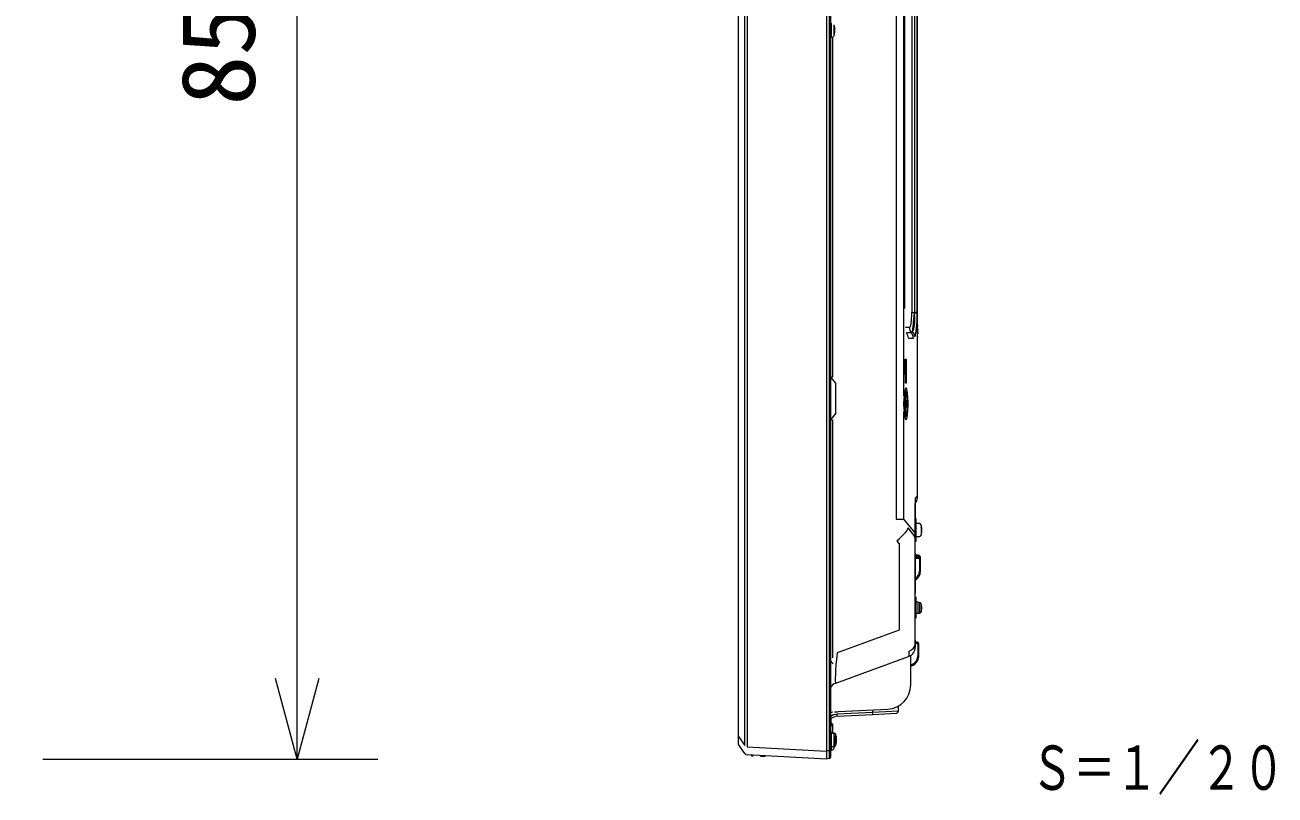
# Model space of a CAD drawing. Units: millimetres, scale not verified. Extents: x -63 to 62, y -56 to 57.
# Drawn here: x 15.77 to 46.8, y -7.01 to 12.11 of the extents above; entities that cross this region are included whole.
import ezdxf
from ezdxf.enums import TextEntityAlignment as Align

# ---------------------------------------------------------------- set-up
doc = ezdxf.new("R2010")
doc.units = ezdxf.units.MM
doc.header["$LTSCALE"] = 0.125
doc.header["$PDMODE"] = 32
doc.header["$PDSIZE"] = 0.025
for name, color, linetype, lineweight in [('0-0_0', 7, 'Continuous', 18), ('0-4_GAIKEI', 1, 'Continuous', 18), ('0-6_SUNPO', 7, 'Continuous', 18)]:
    doc.layers.add(name, color=color, linetype=linetype, lineweight=lineweight)
doc.layers.add('0-1_DEFPOINTS', color=7, linetype='Continuous')
doc.styles.add('ＭＳ ゴシック', font='')
doc.styles.get('ＭＳ ゴシック').set_extended_font_data('MS Gothic')

# ---------------------------------------------------------------- blocks, each defined once
blk = doc.blocks.new('_OPEN30')
at = {"layer": '0-0_0'}
blk.add_line((0, 0), (-1, 0), dxfattribs=at)
blk.add_lwpolyline([(-1, 0.26795), (0, 0), (-1, -0.26795)], dxfattribs=at)
blk = doc.blocks.new('D5')
at = {"layer": '0-1_DEFPOINTS'}
for p in [(7.0179, 31.3976), (15.3296, 31.3976), (7.0179, -4.8024)]:
    blk.add_point(p, dxfattribs=at)
at = {"layer": '0-6_SUNPO'}
for p, q in [((9.0179, 31.3976), (17.3296, 31.3976)), ((15.3296, -2.8024), (15.3296, 29.3976)), ((9.0179, -4.8024), (17.3296, -4.8024))]:
    blk.add_line(p, q, dxfattribs=at)
at = {"layer": '0-6_SUNPO', "xscale": 2, "yscale": 2}
for p, rotation in [((15.3296, 31.3976), 90), ((15.3296, -4.8024), 270)]:
    blk.add_blockref('_OPEN30', p, dxfattribs=dict(at, rotation=rotation))
at = {"layer": '0-6_SUNPO', "style": 'ＭＳ ゴシック'}
blk.add_text('852', height=1.833, rotation=90, dxfattribs=at).set_placement((14.8296, 11.4226), align=Align.BOTTOM_LEFT)

msp = doc.modelspace()

# ---------------------------------------------------------------- linework, layer by layer
at = {"layer": '0-4_GAIKEI'}
for p, q in [((35.6605, 30.0843), (35.6605, -5.9155)), ((35.7378, -5.8992), (35.7378, 29.8678)), ((33.693, 29.781), (33.693, -5.8124)), ((37.9181, 25.869), (37.9181, 0.4096)), ((37.3906, 22.0926), (37.3906, -0.1614)), ((37.5866, 2.908), (37.5866, 20.9854)), ((37.602, 19.8947), (37.602, 5.0761)), ((37.7811, 19.9934), (37.7811, 4.9775)), ((37.8492, 19.9934), (37.8492, 4.9775)), ((37.9173, 4.9775), (37.9173, 19.9934)), ((35.7922, 11.8089), (35.7922, 12.1597)), ((35.8546, 11.8554), (35.8546, 12.1132)), ((35.7607, 11.8089), (35.7922, 11.8089)), ((35.8213, 3.3789), (35.8213, 11.8158)), ((37.602, 5.0761), (37.604, 5.0761)), ((37.9173, 4.9775), (37.8492, 4.9775)), ((37.9173, 4.9565), (37.9173, 4.9775)), ((37.9205, 4.8466), (37.9205, 4.857)), ((37.9205, 4.6776), (37.9205, 4.8466)), ((37.9205, 4.6776), (37.9205, 4.8466)), ((37.9255, 4.4337), (37.9255, 4.6635)), ((37.7213, 4.6016), (37.6257, 4.6016)), ((37.649, 4.4691), (37.6474, 4.4692)), ((37.7709, 4.4691), (37.649, 4.4691)), ((37.9205, 4.427), (37.9255, 4.4337)), ((37.9205, 4.3387), (37.9255, 4.3528)), ((37.9255, 4.3528), (37.9255, 4.4337)), ((37.9339, 4.6358), (37.9322, 4.6349)), ((37.9335, 4.5492), (37.9322, 4.5553)), ((37.9432, 4.5553), (37.9322, 4.5553)), ((37.9322, 4.461), (37.9335, 4.4672)), ((37.9322, 4.461), (37.9418, 4.461)), ((37.9344, 4.3804), (37.9322, 4.3815)), ((37.9339, 4.6358), (37.9344, 4.636)), ((37.9341, 4.6359), (37.9344, 4.636)), ((37.9344, 4.636), (37.9344, 4.636)), ((37.9344, 4.3804), (37.9344, 4.3804)), ((37.9418, 4.461), (37.9432, 4.461)), ((37.9443, 4.4603), (37.9432, 4.461)), ((37.6986, 4.3365), (37.8205, 4.3365)), ((37.9205, 0.4583), (37.9205, 4.3387)), ((37.6203, 3.4658), (37.6426, 3.4658)), ((35.7607, 3.3699), (35.8965, 3.2069)), ((35.8965, 2.4719), (35.8965, 3.2069)), ((37.622, 3.3656), (37.6409, 3.3656)), ((37.6454, 2.9371), (37.6156, 2.9371)), ((37.5866, -0.1614), (37.5866, 2.5002)), ((37.9255, 2.7542), (37.9205, 2.7542)), ((37.9255, 1.8021), (37.9255, 2.7542)), ((35.8965, 2.4719), (35.7607, 2.3089)), ((35.8213, -3.5987), (35.8213, 2.2999)), ((37.6156, 2.4711), (37.6454, 2.4711)), ((37.9255, 1.8021), (37.9205, 1.8021)), ((37.9255, 0.5493), (37.9255, 1.8021)), ((37.9181, 0.4096), (37.8655, 0.3654)), ((37.8655, 0.3654), (37.8655, -0.4937)), ((37.9255, 0.5493), (37.9205, 0.5493)), ((37.9205, 0.4583), (37.9205, 0.5493)), ((37.9205, 0.4537), (37.9205, 0.4583)), ((37.3906, -0.1614), (37.5866, -0.1614)), ((37.8655, -0.4937), (37.5866, -0.1614)), ((37.893, -0.1523), (37.8679, -0.1523)), ((37.893, -0.2024), (37.8679, -0.2024)), ((37.893, -0.2024), (37.893, -0.1523)), ((37.928, -0.2676), (37.893, -0.2676)), ((37.9705, -0.2688), (37.928, -0.265)), ((38.0142, -0.3047), (38.0142, -0.3548)), ((37.8093, -0.5208), (37.6876, -0.3758)), ((37.8093, -0.5208), (37.8101, -0.5228)), ((37.8655, -0.4937), (37.8679, -0.4937)), ((37.893, -0.5883), (37.928, -0.5883)), ((37.928, -0.5908), (37.9705, -0.5871)), ((38.0142, -0.3548), (38.0142, -0.5512)), ((37.4079, -0.6979), (37.471, -0.7731)), ((37.471, -0.7731), (37.471, -2.9113)), ((37.8679, -0.6824), (37.8679, -0.6819)), ((37.8729, -1.0042), (37.8679, -1.0042)), ((37.8729, -2.0065), (37.8729, -1.0042)), ((37.9442, -1.0543), (37.8729, -1.0543)), ((37.9442, -1.1044), (37.8729, -1.1044)), ((37.9455, -1.0543), (37.9442, -1.0543)), ((37.9455, -1.1044), (37.9442, -1.1044)), ((37.9693, -1.1044), (37.9943, -1.1044)), ((37.9693, -1.1044), (37.9693, -1.1104)), ((37.9693, -1.1545), (37.9693, -1.4507)), ((37.9693, -1.1545), (37.9943, -1.1545)), ((37.9943, -1.1044), (37.9957, -1.1044)), ((37.9943, -1.1429), (37.9943, -1.1044)), ((37.9943, -1.1545), (37.9957, -1.1545)), ((37.9943, -1.4507), (37.9943, -1.1545)), ((37.9957, -1.1545), (37.9957, -1.1044)), ((37.9693, -1.4507), (37.9943, -1.4507)), ((37.8729, -2.0065), (37.8679, -2.0065)), ((37.893, -2.1067), (37.8679, -2.1067)), ((37.928, -2.2219), (37.893, -2.2219)), ((37.9705, -2.2232), (37.928, -2.2194)), ((37.928, -2.2194), (37.928, -2.4951)), ((37.9705, -2.2232), (37.9705, -2.4913)), ((38.0142, -2.259), (38.0142, -2.4554)), ((37.893, -2.4926), (37.928, -2.4926)), ((37.928, -2.4951), (37.9705, -2.4913)), ((37.471, -2.9113), (35.9266, -3.4734)), ((37.8679, -3.159), (37.8679, -3.0087)), ((37.8679, -3.2092), (37.8454, -3.2092)), ((37.8679, -3.159), (37.8679, -3.2092)), ((37.9041, -3.2092), (37.8679, -3.2092)), ((37.9054, -3.2092), (37.9041, -3.2092)), ((37.9292, -3.2593), (37.9542, -3.2593)), ((37.9542, -3.2593), (37.9556, -3.2593)), ((37.9556, -3.5554), (37.9556, -3.2593)), ((35.7774, -3.6935), (35.7603, -3.7379)), ((35.7774, -3.6935), (35.7607, -3.6935)), ((35.893, -4.2287), (37.703, -3.5698)), ((37.9542, -3.5554), (37.9556, -3.5554)), ((37.8053, -3.7559), (37.7552, -3.781)), ((37.7552, -3.809), (37.8165, -3.7783)), ((37.7552, -3.8105), (37.8171, -3.7795)), ((37.8053, -3.7559), (37.8165, -3.7783)), ((37.8165, -3.7783), (37.8171, -3.7795)), ((36.809, -4.9548), (35.9296, -5.0009)), ((36.809, -4.9548), (35.9296, -5.0009)), ((36.8101, -4.8934), (36.809, -4.9548)), ((36.8101, -4.8934), (36.809, -4.9548)), ((37.4497, -4.9247), (36.809, -4.9548)), ((37.4497, -4.9247), (36.809, -4.9548)), ((35.7692, -5.1155), (35.7692, -5.3119)), ((35.8093, -5.2508), (35.8093, -5.4472)), ((35.9296, -5.0009), (35.9296, -5.0009)), ((35.9296, -5.0009), (35.9296, -5.0009)), ((35.9314, -5.0509), (36.8108, -5.0049)), ((35.9314, -5.0509), (36.8108, -5.0049)), ((36.8108, -5.0049), (37.4022, -4.9739)), ((36.8108, -5.0049), (37.4022, -4.9739)), ((33.4793, -5.5545), (33.4705, -5.5545)), ((35.7922, -5.4642), (35.7607, -5.4642)), ((35.7655, -5.321), (35.7655, -5.4642)), ((35.7922, -5.815), (35.7922, -5.4642)), ((35.8323, -5.4642), (35.8005, -5.4642)), ((35.8323, -5.478), (35.8323, -5.4642)), ((35.8546, -5.7685), (35.8546, -5.5108)), ((35.8947, -5.7685), (35.8947, -5.5108)), ((33.693, -5.8124), (35.6605, -5.9155)), ((35.7607, -5.815), (35.7922, -5.815)), ((35.8546, -5.8437), (35.8546, -5.7685)), ((34.0228, -6.0299), (34.024, -6.0433)), ((35.6605, -5.906), (35.7378, -5.8992)), ((35.6605, -5.9155), (35.6605, -6.1157)), ((35.7378, -5.8992), (35.7607, -5.8992))]:
    msp.add_line(p, q, dxfattribs=at)
at = {"layer": '0-4_GAIKEI', "color": 7}
for p, q in [((35.7607, 30.0426), (35.7607, -6.0739)), ((37.9205, 0.3629), (37.9205, 25.8836)), ((37.8679, -0.4937), (37.8679, 0.2275)), ((37.8679, -3.248), (37.8679, -0.4937)), ((37.8679, -3.248), (37.8679, -3.3344)), ((37.7552, -4.2732), (37.7552, -3.5437)), ((35.8612, -4.9431), (35.9356, -4.9392)), ((35.8612, -4.9432), (35.8613, -4.9432)), ((35.9356, -4.9392), (35.9656, -4.9376)), ((35.9656, -4.9376), (37.1853, -4.8737)), ((33.635, -5.98), (33.4793, -5.7526)), ((35.6605, -6.1157), (33.693, -6.0126)), ((35.7378, -6.0989), (35.6605, -6.1057))]:
    msp.add_line(p, q, dxfattribs=at)
msp.add_lwpolyline([(33.4705, 29.693), (33.4705, -5.5545), (33.4705, -5.7243)], dxfattribs=at)
at = {"layer": '0-4_GAIKEI'}
for points in [[(33.4793, -5.5545), (33.635, -5.7818), (33.635, 29.7504)], [(37.604, 5.0761), (37.604, 19.8947), (37.602, 19.8947)], [(37.9205, 4.857), (37.9205, 5.4883), (37.9205, 5.4884)], [(37.7811, 4.9775), (37.8492, 4.9775), (37.8492, 4.9603)], [(37.9255, 4.6635), (37.9255, 4.6635), (37.9205, 4.6776)], [(37.8811, 0.2613), (37.8811, 0.2613), (37.8811, 0.2626)], [(37.8679, -0.7035), (37.893, -0.7035), (37.893, -0.2024)], [(37.8729, -1.0794), (37.9442, -1.0794), (37.9442, -1.0543)], [(37.8729, -1.1295), (37.9442, -1.1295), (37.9442, -1.1044)], [(37.9943, -1.4507), (37.9957, -1.4507), (37.9957, -1.1545)], [(37.8679, -2.6078), (37.893, -2.6078), (37.893, -2.1067)], [(37.8679, -3.2342), (37.9041, -3.2342), (37.9041, -3.2092)], [(37.9292, -3.2593), (37.9292, -3.5554), (37.9542, -3.5554), (37.9542, -3.2593)], [(37.4497, -4.9247), (37.452, -4.7956), (37.452, -4.7954)], [(37.4497, -4.9247), (37.452, -4.7956), (37.452, -4.7954)], [(35.7607, -5.8902), (35.7922, -5.8902), (35.7922, -5.815)], [(34.024, -6.0433), (34.1449, -6.0443), (34.1456, -6.0363)]]:
    msp.add_lwpolyline(points, dxfattribs=at)
msp.add_lwpolyline([(37.6203, 3.8166), (37.6426, 3.8166), (37.6426, 3.4658), (37.6409, 3.3656), (37.6409, 3.2153), (37.622, 3.2153), (37.622, 3.3656), (37.6203, 3.4658)], close=True, dxfattribs=at)
for centre, radius, start, end in [((35.4224, 11.9843), 0.451, 0, 16.60155), ((35.7922, 11.8741), 0.0651, 270, 343.39845), ((35.4224, 11.9843), 0.451, 343.39845, 0), ((37.5017, 4.5125), 0.45, 15.90049, 19.61497), ((37.5017, 4.5039), 0.45, 340.38503, 344.09951), ((37.4253, 4.5082), 0.5091, 354.68726, 5.31274), ((37.4281, 4.5082), 0.507, 355.31551, 4.61317), ((37.9232, 4.5533), 0.0202, 303.52083, 5.86371), ((37.9151, 4.6305), 0.0201, 345.78803, 15.96974), ((35.1664, 2.8994), 0.7768, 36.34668, 40.08841), ((35.1687, 2.7776), 0.7739, 319.9043, 323.66054), ((37.918, 0.2275), 0.0501, 137.51896, 180), ((37.9661, -0.3187), 0.0501, 16.25703, 85), ((37.6775, -0.4029), 0.3508, 0, 16.25703), ((37.9661, -0.5371), 0.0501, 275, 343.74297), ((37.6775, -0.453), 0.3508, 0, 16.25703), ((37.6775, -0.453), 0.3508, 343.74297, 0), ((37.6775, -0.4029), 0.3508, 355.90396, 360), ((37.9442, -1.1044), 0.0501, 0, 90), ((37.9442, -1.1545), 0.0501, 0, 90), ((37.7451, -1.4507), 0.2506, 300.66383, 0), ((37.7451, -1.4507), 0.2242, 304.75533, 0), ((37.7451, -1.4507), 0.2492, 300.8524, 0), ((37.9661, -2.2731), 0.0501, 16.25703, 85), ((37.9661, -2.4414), 0.0501, 275, 343.74297), ((37.6775, -2.3572), 0.3508, 0, 16.25703), ((37.6775, -2.3572), 0.3508, 343.74297, 0), ((37.9041, -3.2593), 0.0501, 0, 90), ((37.705, -3.5554), 0.2242, 296.56505, 0), ((37.705, -3.5554), 0.2492, 296.56505, 0), ((37.705, -3.5554), 0.2506, 296.56505, 0), ((35.9787, -4.4641), 0.2506, 110, 150.45864), ((37.3996, -4.9238), 0.0501, 273, 359), ((37.3996, -4.9238), 0.0501, 273, 359), ((37.1556, -4.2761), 0.5979, 299.73245, 304.64294), ((35.9454, -5.3012), 0.3007, 93, 127.89524), ((35.9454, -5.3012), 0.3007, 93, 127.89524), ((35.7211, -5.1295), 0.0501, 16.25703, 37.82319), ((35.4324, -5.2137), 0.3508, 0, 16.25703), ((35.4324, -5.2137), 0.3508, 343.74297, 0), ((35.9445, -5.3012), 0.2506, 93, 133.91964), ((35.9445, -5.3012), 0.2506, 93, 133.91964), ((35.7612, -5.2648), 0.0501, 16.25703, 63.96961), ((35.4725, -5.349), 0.3508, 0, 16.25703), ((35.7211, -5.2978), 0.0501, 322.17681, 343.74297), ((35.7922, -5.5294), 0.0651, 16.60155, 90), ((35.7612, -5.4331), 0.0501, 320.95555, 343.74297), ((35.4725, -5.349), 0.3508, 343.74297, 0), ((35.8323, -5.5294), 0.0651, 16.60155, 90), ((35.4224, -5.6396), 0.451, 0, 16.60155), ((35.4625, -5.6396), 0.451, 0, 16.60155), ((35.7211, -5.799), 0.0501, 322.17681, 341.31776), ((35.7922, -5.7499), 0.0651, 270, 343.39845), ((35.7922, -5.825), 0.0651, 270, 343.39845), ((35.4224, -5.6396), 0.451, 343.39845, 0), ((35.4224, -5.7148), 0.451, 343.39845, 0), ((35.8323, -5.7499), 0.0651, 299.07135, 343.39845), ((35.4224, -5.7148), 0.451, 0, 4.78019), ((35.4625, -5.6396), 0.451, 343.39845, 0), ((33.8213, -6.0153), 0.0251, 186.18273, 347.81727)]:
    msp.add_arc(centre, radius, start, end, dxfattribs=at)
at = {"layer": '0-4_GAIKEI', "color": 7}
for centre, radius, start, end in [((37.7702, 0.3629), 0.1503, 317.51896, 0), ((37.918, 0.2275), 0.0501, 137.51889, 180), ((37.6173, -3.3344), 0.2506, 290, 0), ((37.1538, -4.2732), 0.6014, 273, 0), ((35.8734, -5.1934), 0.2506, 101.14893, 116.74368), ((33.5206, -5.7243), 0.0501, 180, 214.40012), ((33.697, -5.9375), 0.0752, 214.40012, 267), ((35.7356, -6.0739), 0.0251, 275, 360)]:
    msp.add_arc(centre, radius, start, end, dxfattribs=at)
at = {"layer": '0-4_GAIKEI'}
for centre, major_axis, ratio, start_param, end_param in [((37.6665, 5.3212), (-0.0559, 0.7195), 0.139155, 3.1307917, 4.2035711), ((37.5208, 5.5735), (-0.2514, 1.0914), 0.203438, 3.2821161, 4.0695996), ((37.865, 5.3212), (0.0748, 0.8771), 0.018565, 3.5023534, 4.2898369), ((37.7188, 4.9565), (-0.2004, 0.0008), 0.027999, 3.2812741, 4.0040084), ((37.7193, 5.5735), (-0.0965, 1.2429), 0.139155, 3.3946381, 4.1821216), ((37.7978, 4.6016), (0, 0.2004), 0.990268, 2.277208, 2.2935306), ((37.5001, 4.3365), (0, 0.2004), 0.990268, 4.712389, 5.4351232), ((37.9198, 4.6016), (0, 0.2004), 0.990268, 1.5707963, 2.2935306), ((37.622, 4.3365), (0, 0.2004), 0.990268, 4.712389, 5.4351232), ((37.6575, 4.3736), (-0.1833, 0.081), 0.94456, 3.5793068, 4.302041), ((35.8318, 3.3789), (0.0439, 0.0242), 0.102303, 1.7537712, 2.6424816), ((37.6341, 2.7041), (0, 0.3973), 0.139173, 2.1096747, 7.3151032), ((37.6107, 2.7041), (0, 0.228), 0.139173, 0.7114082, 2.4392039), ((37.6156, 2.7041), (0, -0.233), 0.139173, 3.1415927, 6.2831853), ((37.4378, 2.908), (-0.1498, 0.0125), 0.508179, 3.1414659, 3.3038984), ((37.4378, 2.908), (-0.1498, 0.0125), 0.508179, 3.1363282, 3.1414659), ((37.6098, 2.7041), (0, 0.2893), 0.139173, 5.6490849, 6.6067265), ((37.6195, 2.7041), (0, 0.3325), 0.139173, 5.4761865, 6.5799762), ((37.6454, 2.7041), (0, 0.233), 0.139173, 0, 3.1418339), ((37.6504, 2.7041), (0, 0.228), 0.139173, 0.5162406, 2.6342386), ((37.6504, 2.7041), (0, 0.228), 0.139173, 0, 0.5162406), ((37.6504, 2.7041), (0, -0.0902), 0.139173, 3.1415927, 6.2831853), ((37.6504, 2.7041), (0, 0.228), 0.139173, 5.6200703, 6.2831853), ((37.6504, 2.7041), (0, 0.0902), 0.139173, 3.1415927, 6.2831853), ((37.6504, 2.7041), (0, 0.228), 0.139173, 3.8944849, 5.6200703), ((37.4378, 2.5002), (0.1498, 0.0125), 0.508179, 6.1208795, 6.2857596), ((37.6504, 2.7041), (0, 0.228), 0.139173, 2.6342386, 3.8944849), ((35.8318, 2.2999), (-0.0439, 0.0242), 0.102303, 0.4991111, 1.3878214), ((37.6098, 2.7041), (0, 0.2893), 0.139173, 2.8204286, 3.775693), ((37.6195, 2.7041), (0, 0.3325), 0.139173, 2.8447571, 3.9484071), ((37.3037, -0.6979), (0.3839, 0.3221), 0.135371, 4.8723397, 6.2831853), ((37.6173, 0.0977), (-0.2335, 0.6456), 0.130111, 2.8002224, 3.5098733), ((37.6173, -0.6824), (0.2506, 0), 0.997052, 6.2831853, 6.976063), ((37.9442, -1.1044), (-0.0251, 0), 0.99863, 3.1415927, 4.712389), ((37.9442, -1.1545), (-0.0251, 0), 0.99863, 3.1415927, 4.712389), ((37.9455, -1.1044), (0.0502, 0), 0.99863, 6.2831853, 7.8539816), ((37.9455, -1.1545), (0.0502, 0), 0.99863, 6.2831853, 7.8539816), ((37.6173, -3.248), (-0.2506, 0), 0.81432, 1.9682198, 3.1415927), ((37.9041, -3.2593), (-0.0251, 0), 0.99863, 3.1415927, 4.712389), ((37.9054, -3.2593), (0.0502, 0), 0.99863, 6.2831853, 7.8539816), ((35.6815, -3.6935), (-0.1801, 0.1742), 0.277066, 4.0518583, 4.4334378), ((35.9787, -3.3975), (0.0869, 0.8313), 0.052809, 1.6676775, 3.1673038), ((37.6173, -2.8011), (-0.085, 0.7689), 0.061645, 3.15661, 3.7338951), ((36.8081, -4.9548), (-0.0026, 0.05), 0.017428, 3.1415927, 4.7114756), ((36.8081, -4.9548), (-0.0026, 0.05), 0.017428, 3.1415927, 4.7114756), ((35.9287, -5.0009), (-0.0026, 0.05), 0.017428, 3.1415927, 4.7114756), ((35.9287, -5.0009), (-0.0026, 0.05), 0.017428, 3.1415927, 4.7114756), ((35.7356, -5.8979), (-0.0022, 0.201), 0.01079, 3.1424188, 4.7056189)]:
    msp.add_ellipse(centre, major_axis=major_axis, ratio=ratio, start_param=start_param, end_param=end_param, dxfattribs=at)

# ---------------------------------------------------------------- block references
at = {"layer": '0-6_SUNPO'}
msp.add_blockref('D5', (7.1955, -1.3132), dxfattribs=at)

# ---------------------------------------------------------------- texts
at = {"layer": '0-6_SUNPO', "style": 'ＭＳ ゴシック', "width": 0.7}
msp.add_text('Ｓ＝１／２０', height=1.1, dxfattribs=at).set_placement((40.736, -7.2084), align=Align.BOTTOM_LEFT)

doc.saveas('drawing.dxf')
